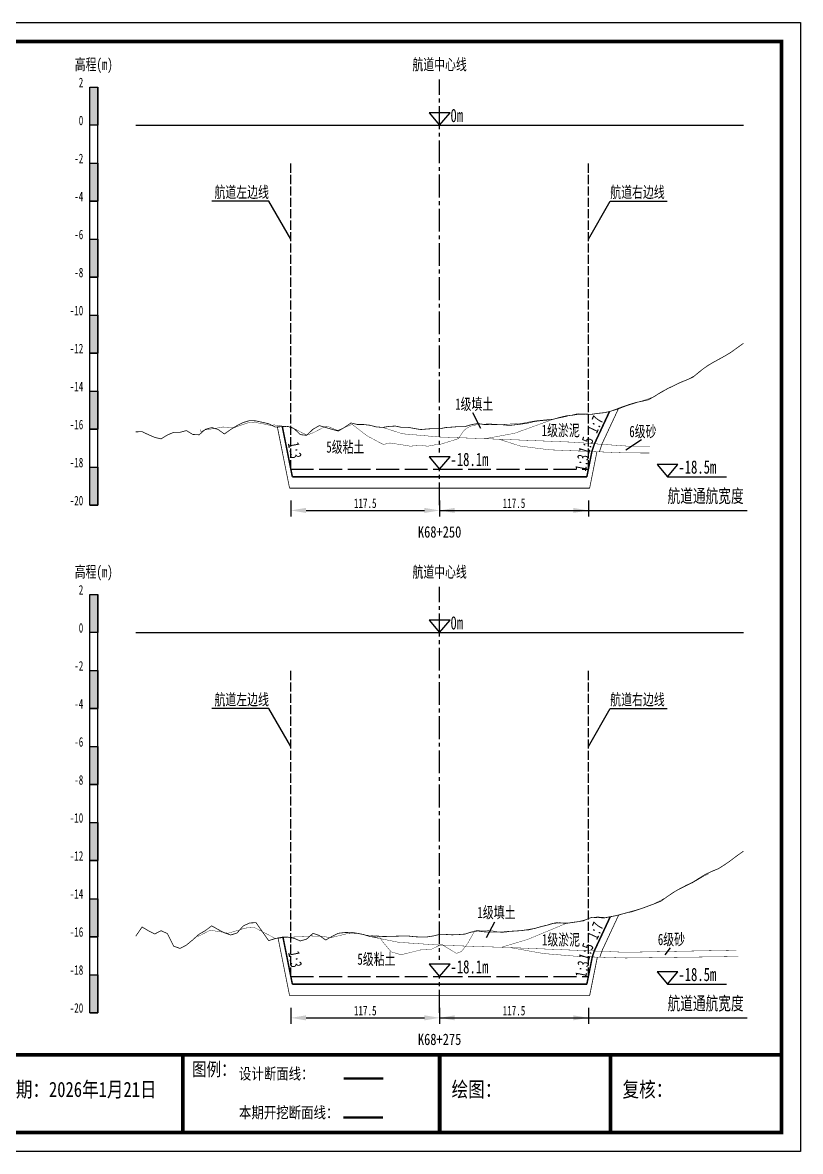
# Model space of a CAD drawing. Header units: millimetres. Extents: x 0 to 1680, y -8762 to 0.
# Drawn here: x 215.2 to 420, y -3861 to -3564 of the extents above; entities that cross this region are included whole.
import ezdxf
from ezdxf.enums import TextEntityAlignment as Align

# ---------------------------------------------------------------- set-up
doc = ezdxf.new("R2010")
doc.units = ezdxf.units.MM
for name, pattern in [('ACAD_ISO02W100', [15, 12, -3]), ('ACAD_ISO05W100', [33, 24, -3, 0, -3, 0, -3]), ('CENTER2', [1.125, 0.75, -0.125, 0.125, -0.125])]:
    doc.linetypes.add(name, pattern=pattern)
for name, color, linetype in [('0-桩号', 1, 'Continuous'), ('0-航道左右边线标注', 8, 'Continuous'), ('1-疏浚底高', 7, 'Continuous'), ('1-通航宽度', 7, 'Continuous'), ('1-通航底高', 7, 'Continuous'), ('202601', 5, 'Continuous'), ('DMX', 20, 'Continuous'), ('L1', 7, 'Continuous'), ('图幅外框线', 145, 'Continuous'), ('地质分层', 6, 'Continuous'), ('坡比', 1, 'Continuous'), ('尺寸标注', 1, 'Continuous'), ('开挖线', 4, 'Continuous'), ('标尺', 7, 'Continuous'), ('超挖线', 3, 'Continuous'), ('辅助框', 7, 'Continuous'), ('通航底面线', 7, 'ACAD_ISO02W100')]:
    doc.layers.add(name, color=color, linetype=linetype)
doc.styles.get("Standard").update_dxf_attribs({"font": 'arial.ttf'})
doc.styles.add('仿宋', font='仿宋_GB2312.ttf', dxfattribs={"width": 0.8})
doc.styles.add('仿宋GB2312', font='仿宋_GB2312.ttf', dxfattribs={"width": 0.7, "height": 2.5})
doc.styles.add('仿宋体', font='仿宋_GB2312.ttf', dxfattribs={"width": 0.8})
doc.dimstyles.new('2000', dxfattribs={"dimtxt": 3, "dimasz": 2.5, "dimexe": 1.25, "dimexo": 0.625, "dimtad": 1, "dimlfac": 2, "dimdsep": 46, "dimtxsty": 'Standard', "dimcen": 2.5, "dimadec": 0, "dimazin": 0, "dimtfac": 1, "dimtmove": 0, "dimatfit": 3, "dimfxl": 0, "dimarcsym": 0})

# ---------------------------------------------------------------- blocks, each defined once
blk = doc.blocks.new('标尺')
at = {"layer": '标尺', "linetype": 'Continuous'}
for points in [[(-2.116669999959413, 100), (0, 100), (0, 90), (-2.116669999959413, 90)], [(-2.116669999959413, 80), (0, 80), (0, 70), (-2.116669999959413, 70)], [(-2.116669999959413, 60), (0, 60), (0, 50), (-2.116669999959413, 50)], [(-2.116669999959413, 40), (0, 40), (0, 30), (-2.116669999959413, 30)], [(-2.116669999959413, 20), (0, 20), (0, 10), (-2.116669999959413, 10)], [(-2.116669999959413, 0), (0, 0), (0, -10), (-2.116669999959413, -10)]]:
    blk.add_hatch(color=256, dxfattribs=at).paths.add_polyline_path(points)
for p, q in [((-2.116669999959413, -10), (-2.116669999959413, 100)), ((0, -10), (0, 100)), ((-2.116669999959413, 80), (0, 80)), ((-2.116669999959413, 70), (0, 70)), ((-2.116669999959413, 60), (0, 60)), ((-2.116669999959413, 50), (0, 50)), ((-2.116669999959413, 40), (0, 40)), ((-2.116669999959413, 30), (0, 30)), ((-2.116669999959413, 20), (0, 20)), ((-2.116669999959413, 10), (0, 10)), ((-2.116669999959413, 0), (0, 0)), ((-2.116669999959413, -10), (0, -10))]:
    blk.add_line(p, q, dxfattribs=at)
at = {"layer": '标尺'}
for points in [[(-2.116669999959413, 100), (0, 100), (0, 90), (-2.116669999959413, 90)], [(-2.116669999959413, 100), (0, 100), (0, 90), (-2.116669999959413, 90)], [(-2.116669999959413, 80), (0, 80), (0, 70), (-2.116669999959413, 70)], [(-2.116669999959413, 80), (0, 80), (0, 70), (-2.116669999959413, 70)], [(-2.116669999959413, 60), (0, 60), (0, 50), (-2.116669999959413, 50)], [(-2.116669999959413, 60), (0, 60), (0, 50), (-2.116669999959413, 50)], [(-2.116669999959413, 40), (0, 40), (0, 30), (-2.116669999959413, 30)], [(-2.116669999959413, 40), (0, 40), (0, 30), (-2.116669999959413, 30)], [(-2.116669999959413, 20), (0, 20), (0, 10), (-2.116669999959413, 10)], [(-2.116669999959413, 20), (0, 20), (0, 10), (-2.116669999959413, 10)], [(-2.116669999959413, 0), (0, 0), (0, -10), (-2.116669999959413, -10)], [(-2.116669999959413, 0), (0, 0), (0, -10), (-2.116669999959413, -10)]]:
    blk.add_lwpolyline(points, close=True, dxfattribs=at)
at = {"layer": '标尺', "style": '仿宋GB2312', "width": 0.7}
blk.add_text('高程(m)', height=3, dxfattribs=at).set_placement((-1.058334999950603, 106.0000000009313), align=Align.MIDDLE_CENTER)
for s, p in [('2', (-3.816669999971054, 100)), ('0', (-3.816669999971054, 90)), ('-2', (-3.816669999971054, 80)), ('-4', (-3.816669999971054, 70)), ('-6', (-3.816669999971054, 60)), ('-8', (-3.816669999971054, 50)), ('-10', (-3.816669999971054, 40)), ('-12', (-3.816669999971054, 30)), ('-14', (-3.816669999971054, 20)), ('-16', (-3.816669999971054, 10)), ('-18', (-3.816669999971054, 0)), ('-20', (-3.816669999971054, -10))]:
    blk.add_text(s, height=2.5, dxfattribs=at).set_placement(p, align=Align.RIGHT)
blk = doc.blocks.new('*D195')
at = {"layer": 'Defpoints', "color": 0, "ltscale": 0.5}
for p in [(285.83333333351, -3681.5), (325, -3681.5), (325, -3692.353741143552)]:
    blk.add_point(p, dxfattribs=at)
at = {"layer": '尺寸标注', "color": 0, "lineweight": -2, "ltscale": 0.5}
for p, q in [((285.83333333351, -3689.75), (285.83333333351, -3693.953741143552)), ((325, -3689.75), (325, -3693.953741143552)), ((289.83333333351, -3692.353741143552), (321, -3692.353741143552))]:
    blk.add_line(p, q, dxfattribs=at)
at = {"layer": '尺寸标注', "color": 0, "ltscale": 0.5}
for points in [[(289.83333333351, -3691.687074476885), (289.83333333351, -3693.020407810218), (285.83333333351, -3692.353741143552)], [(321, -3691.687074476885), (321, -3693.020407810218), (325, -3692.353741143552)]]:
    blk.add_solid(points, dxfattribs=at)
at = {"layer": '尺寸标注', "color": 0, "ltscale": 0.5, "insert": (305.416666666755, -3690.478741143552), "char_height": 2.5, "attachment_point": 5, "style": '仿宋GB2312'}
blk.add_mtext('117.5', dxfattribs=at)
blk = doc.blocks.new('*D196')
at = {"layer": 'Defpoints', "color": 0, "ltscale": 0.5}
for p in [(285.833333333811, -3815), (325, -3815), (325, -3825.853711014957)]:
    blk.add_point(p, dxfattribs=at)
at = {"layer": '尺寸标注', "color": 0, "lineweight": -2, "ltscale": 0.5}
for p, q in [((285.833333333811, -3823.25), (285.833333333811, -3827.453711014957)), ((325, -3823.25), (325, -3827.453711014957)), ((289.833333333811, -3825.853711014957), (321, -3825.853711014957))]:
    blk.add_line(p, q, dxfattribs=at)
at = {"layer": '尺寸标注', "color": 0, "ltscale": 0.5}
for points in [[(289.833333333811, -3825.187044348291), (289.833333333811, -3826.520377681624), (285.833333333811, -3825.853711014957)], [(321, -3825.187044348291), (321, -3826.520377681624), (325, -3825.853711014957)]]:
    blk.add_solid(points, dxfattribs=at)
at = {"layer": '尺寸标注', "color": 0, "ltscale": 0.5, "insert": (305.4166666669055, -3823.978711014957), "char_height": 2.5, "attachment_point": 5, "style": '仿宋GB2312'}
blk.add_mtext('117.5', dxfattribs=at)
blk = doc.blocks.new('*D136')
at = {"layer": 'Defpoints', "color": 0, "ltscale": 0.5}
for p in [(325, -3681.5), (364.166666666189, -3681.5), (364.166666666189, -3692.353687484811)]:
    blk.add_point(p, dxfattribs=at)
at = {"layer": '尺寸标注', "color": 0, "lineweight": -2, "ltscale": 0.5}
for p, q in [((325, -3689.75), (325, -3693.95368748481)), ((364.166666666189, -3689.75), (364.166666666189, -3693.95368748481)), ((329, -3692.353687484811), (360.166666666189, -3692.353687484811))]:
    blk.add_line(p, q, dxfattribs=at)
at = {"layer": '尺寸标注', "color": 0, "ltscale": 0.5}
for points in [[(329, -3691.687020818144), (329, -3693.020354151477), (325, -3692.353687484811)], [(360.166666666189, -3691.687020818144), (360.166666666189, -3693.020354151477), (364.166666666189, -3692.353687484811)]]:
    blk.add_solid(points, dxfattribs=at)
at = {"layer": '尺寸标注', "color": 0, "ltscale": 0.5, "insert": (344.5833333330945, -3690.478687484811), "char_height": 2.5, "attachment_point": 5, "style": '仿宋GB2312'}
blk.add_mtext('117.5', dxfattribs=at)
blk = doc.blocks.new('*D137')
at = {"layer": 'Defpoints', "color": 0, "ltscale": 0.5}
for p in [(325, -3815), (364.16666666649, -3815), (364.16666666649, -3825.853657345386)]:
    blk.add_point(p, dxfattribs=at)
at = {"layer": '尺寸标注', "color": 0, "lineweight": -2, "ltscale": 0.5}
for p, q in [((325, -3823.25), (325, -3827.453657345386)), ((364.16666666649, -3823.25), (364.16666666649, -3827.453657345386)), ((329, -3825.853657345386), (360.16666666649, -3825.853657345386))]:
    blk.add_line(p, q, dxfattribs=at)
at = {"layer": '尺寸标注', "color": 0, "ltscale": 0.5}
for points in [[(329, -3825.186990678719), (329, -3826.520324012052), (325, -3825.853657345386)], [(360.16666666649, -3825.186990678719), (360.16666666649, -3826.520324012052), (364.16666666649, -3825.853657345386)]]:
    blk.add_solid(points, dxfattribs=at)
at = {"layer": '尺寸标注', "color": 0, "ltscale": 0.5, "insert": (344.583333333245, -3823.978657345386), "char_height": 2.5, "attachment_point": 5, "style": '仿宋GB2312'}
blk.add_mtext('117.5', dxfattribs=at)
blk = doc.blocks.new('通航底高')
at = {"layer": '1-通航底高'}
for p, q in [((-2.762494692986365, 3.232132659759372), (5.923793651163578e-06, 6.932765245437622e-06)), ((2.762506540631875, 3.232132659759372), (-2.762494692986365, 3.232132659759372)), ((5.923793651163578e-06, 6.932765245437622e-06), (2.762506540631875, 3.232132659759372))]:
    blk.add_line(p, q, dxfattribs=at)
at = {"layer": '1-通航底高', "style": '仿宋', "width": 0.7}
blk.add_attdef('通航底高', (2.856129719933961, 0.8203305718488991), '', height=3.5, dxfattribs=at)
blk = doc.blocks.new('疏浚底高')
at = {"layer": '1-疏浚底高'}
for p, q in [((-2.762500616780017, 3.232125726994127), (0, 0)), ((2.762500616838224, 3.232125726994127), (-2.762500616780017, 3.232125726994127)), ((0, 0), (2.762500616838224, 3.232125726994127)), ((-5.923793651163578e-06, -6.932765245437622e-06), (15.51466270413067, -6.932765245437622e-06))]:
    blk.add_line(p, q, dxfattribs=at)
at = {"layer": '1-疏浚底高', "style": '仿宋', "width": 0.7}
blk.add_attdef('疏浚底高', (2.856123796140309, 0.8203236390836537), '', height=3.5, dxfattribs=at)

msp = doc.modelspace()

# ---------------------------------------------------------------- linework, layer by layer
at = {"layer": '0-航道左右边线标注', "linetype": 'ACAD_ISO02W100', "ltscale": 0.2}
for points in [[(285.8333333335099, -3681.5), (285.8333333335099, -3601)], [(364.166666666189, -3681.5), (364.166666666189, -3601)], [(285.833333333811, -3815), (285.833333333811, -3734.5)], [(364.1666666664901, -3815), (364.1666666664901, -3734.5)]]:
    msp.add_lwpolyline(points, dxfattribs=at)
at = {"layer": '0-航道左右边线标注'}
for points in [[(285.83333333351, -3621), (280.0598306416429, -3610.999999999984), (265.0598306416429, -3610.99999999994)], [(364.166666666189, -3621), (369.9401693581144, -3611.000000000016), (384.9401693581144, -3611.00000000006)], [(285.833333333811, -3754.5), (280.0598306419438, -3744.499999999984), (265.0598306419438, -3744.49999999994)], [(364.16666666649, -3754.5), (369.9401693584154, -3744.500000000016), (384.9401693584154, -3744.50000000006)]]:
    msp.add_lwpolyline(points, dxfattribs=at)
at = {"layer": '1-通航宽度'}
for points in [[(325, -3692.35), (406, -3692.35)], [(325, -3825.85), (406, -3825.85)]]:
    msp.add_lwpolyline(points, dxfattribs=at)
at = {"layer": '202601', "color": 1, "linetype": 'Continuous', "const_width": 0.1}
msp.add_lwpolyline([(261.9170000001985, -3671), (262.2002222224205, -3671.649995803833), (263.1568888890875, -3671.150003433229), (265.4668888890875, -3670.850001335145), (267.9635555557545, -3670.400000572206), (270.8702222224205, -3670.60000038147), (272.4768888890875, -3670.000000953676), (274.5568888890875, -3669.299999237062), (276.1668888890875, -3669.150000572205), (278.9102222224205, -3669.649997711183), (280.5502222224205, -3670.000000953676), (280.9635555557545, -3669.949999809266), (281.4102222224205, -3669.85000228882), (284.5668888890875, -3670.299998283387), (285.8268888890875, -3670.349999427797), (289.1168888890875, -3672.099996566773), (290.2502222224205, -3672.499996185303), (291.7635555557545, -3671.900001525879), (294.8268888890875, -3670.299998283387), (295.8468888890875, -3670.349999427797), (297.5768888890875, -3671.100002288819), (298.2802222224205, -3671.299997329712), (298.5368888890875, -3671.150003433229), (301.9735555557545, -3669.699998855591), (305.4102222224205, -3672.350002288819), (306.0402222224205, -3672.800003051758), (309.1168888890875, -3674.450002670289), (310.1968888890875, -3674.999996185303), (311.9368888890875, -3674.599996566774), (316.3835555557545, -3675.300003051758), (317.2268888890875, -3675.449996948243), (319.8468888890875, -3675.25000190735), (321.8835555557545, -3675.449996948243), (324.2935555557545, -3674.999996185303), (324.8968888890875, -3675.049997329712), (329.2402222224205, -3673.700004577637), (329.9435555557545, -3673.449998855591), (331.3068888890875, -3671.399999618531), (332.1368888890875, -3670.749999046327), (333.1002222224205, -3670.200000762941), (335.3902222224205, -3669.649997711183), (338.4535555557545, -3669.600001335146), (340.8468888890875, -3669.75), (341.2968888890875, -3669.75), (346.4168888890875, -3669.449997901917), (346.6435555557545, -3669.449997901917), (348.9168888890875, -3669.00000190735), (350.4602222224205, -3668.750000953675), (353.4735555557545, -3668.449998855591), (354.7368888890875, -3668.399997711183), (358.3302222224205, -3667.649999618531), (358.6302222224205, -3667.550002098085), (361.1002222224205, -3666.949997901918), (361.5702222224205, -3666.900001525879), (364.3435555557545, -3667.100001335146), (365.6735555557545, -3666.999999046327), (367.8502222224205, -3666.700001716614), (369.8468888890875, -3666.349998474122), (371.0435555557545, -3666), (371.9868888890875, -3665.699997901917), (374.0702222224205, -3664.899998664856), (375.1402222224205, -3664.550000190735), (376.0868888890875, -3664.249998092652), (376.8402222224205, -3664.00000190735), (377.7968888890875, -3663.699999809266), (381.2102222224205, -3662.550002098084), (383.7468888890875, -3661.10000228882), (384.8035555557545, -3660.450001716614), (388.6168888890875, -3658.550001144411), (389.8368888890875, -3658.150001525879), (392.4235555557545, -3656.749998092652), (392.8835555557545, -3656.399999618531), (395.6268888890875, -3654.150000572206), (395.8335555557545, -3654.00000190735)], dxfattribs=at)
at = {"layer": 'DMX', "color": 7, "linetype": 'Continuous', "const_width": 0.2}
for points in [[(244.9999999999997, -3671.680000000168), (244.9999999999997, -3671.680000000168), (246.6666666666861, -3671.64000000013), (248.3333333333139, -3672.415000000037), (250, -3673.145000000019), (251.6666666666861, -3673.520000000019), (253.3333333333139, -3672.5), (255, -3671.810000000056), (256.6666666666861, -3671.794999999925), (258.3333333333139, -3671.345000000205), (260, -3672.35999999987), (261.6666666666861, -3672.464999999851), (263.3333333333139, -3671.020000000019), (265, -3670.549999999814), (266.6666666666861, -3671.049999999814), (268.3333333333139, -3672.245000000112), (270, -3671.060000000056), (271.6666666666861, -3670.029999999795), (273.3333333333139, -3669.205000000075), (275, -3668.709999999963), (276.6666666666861, -3668.799999999814), (278.3333333333139, -3669.169999999925), (280, -3669.540000000037), (281.6666666666861, -3670.395000000019), (283.3333333333139, -3670.334999999963), (285, -3670.23499999987), (286.6666666666861, -3670.819999999832), (288.3333333333139, -3672.410000000149), (290, -3672.600000000093), (291.6666666666861, -3670.98499999987), (293.3333333333139, -3670.044999999925), (295, -3670.540000000037), (296.6666666666861, -3671.020000000019), (298.3333333333139, -3671.470000000205), (300, -3670.479999999981), (301.6666666666861, -3669.339999999851), (303.3333333333139, -3669.745000000112), (305, -3669.75), (306.6666666666861, -3669.944999999832), (308.3333333333139, -3670.384999999776), (310, -3670.509999999776), (311.6666666666861, -3670.254999999888), (313.3333333333139, -3670.154999999795), (315, -3670.509999999776), (316.6666666666861, -3670.490000000224), (318.3333333333139, -3670.785000000149), (320, -3671.080000000075), (321.6666666666861, -3670.935000000056), (323.3333333333139, -3670.810000000056), (325, -3670.879999999888), (326.6666666666861, -3670.540000000037), (328.3333333333139, -3670.430000000168), (330, -3670.290000000037), (331.6666666666861, -3670.290000000037), (333.3333333333139, -3669.799999999814), (335, -3669.48499999987), (336.6666666666861, -3669.740000000224), (338.3333333333139, -3669.779999999795), (340, -3669.779999999795), (341.6666666666861, -3669.814999999944), (343.3333333333139, -3669.98499999987), (345, -3669.799999999814), (346.6666666666861, -3669.604999999981), (348.3333333333139, -3669.339999999851), (350, -3668.939999999944), (351.6666666666861, -3668.729999999981), (353.3333333333139, -3668.589999999851), (355, -3668.345000000205), (356.6666666666861, -3667.879999999888), (358.3333333333139, -3667.48499999987), (360, -3667.290000000037), (361.6666666666861, -3667.029999999795), (363.3333333333139, -3667.01500000013), (365, -3667.064999999944), (366.6666666666861, -3666.819999999832), (368.3333333333139, -3666.64000000013), (370, -3666.279999999795), (371.6666666666861, -3665.665000000037), (373.3333333333139, -3665.029999999795), (375, -3664.470000000205), (376.6666666666861, -3663.964999999851), (378.3333333333139, -3663.615000000224), (380, -3663.225000000093), (381.6666666666861, -3662.285000000149), (383.3333333333139, -3661.229999999981), (385, -3660.330000000075), (386.6666666666861, -3659.520000000019), (388.3333333333139, -3658.720000000205), (390, -3658.035000000149), (391.6666666666861, -3657.314999999944), (393.3333333333139, -3655.919999999925), (395, -3654.665000000037), (396.6666666666861, -3653.604999999981), (398.3333333333139, -3652.689999999944), (400, -3651.774999999907), (401.6666666666861, -3650.779999999795), (403.3333333333139, -3649.575000000186), (405, -3648.384999999776)], [(244.9999999999995, -3804.379999999888), (244.9999999999995, -3804.379999999888), (246.6666666666861, -3801.959999999963), (248.3333333333139, -3802.950000000186), (250, -3803.794999999925), (251.6666666666861, -3802.930000000168), (253.3333333333139, -3803.685000000056), (255, -3807.01500000013), (256.6666666666861, -3807.595000000205), (258.3333333333139, -3806.714999999851), (260, -3805.345000000205), (261.6666666666861, -3803.85999999987), (263.3333333333139, -3802.904999999795), (265, -3801.649999999907), (266.6666666666861, -3802.615000000224), (268.3333333333139, -3803.470000000205), (270, -3804.064999999944), (271.6666666666861, -3803.524999999907), (273.3333333333139, -3801.649999999907), (275, -3800.89000000013), (276.6666666666861, -3800.810000000056), (278.3333333333139, -3803.189999999944), (280, -3805.549999999814), (281.6666666666861, -3805.01500000013), (283.3333333333139, -3804.645000000019), (285, -3804.60999999987), (286.6666666666861, -3804.919999999925), (288.3333333333139, -3805.629999999888), (290, -3805.129999999888), (291.6666666666861, -3803.620000000112), (293.3333333333139, -3804.194999999832), (295, -3805.379999999888), (296.6666666666861, -3804.444999999832), (298.3333333333139, -3803.60999999987), (300, -3803.415000000037), (301.6666666666861, -3803.365000000224), (303.3333333333139, -3803.60999999987), (305, -3803.939999999944), (306.6666666666861, -3804.464999999851), (308.3333333333139, -3804.564999999944), (310, -3804.459999999963), (311.6666666666861, -3804.430000000168), (313.3333333333139, -3804.384999999776), (315, -3804.325000000186), (316.6666666666861, -3804.319999999832), (318.3333333333139, -3804.504999999888), (320, -3804.600000000093), (321.6666666666861, -3804.569999999832), (323.3333333333139, -3804.310000000056), (325, -3803.895000000019), (326.6666666666861, -3803.915000000037), (328.3333333333139, -3804.01500000013), (330, -3803.950000000186), (331.6666666666861, -3803.819999999832), (333.3333333333139, -3803.294999999925), (335, -3802.98499999987), (336.6666666666861, -3803.214999999851), (338.3333333333139, -3803.279999999795), (340, -3803.299999999814), (341.6666666666861, -3803.270000000019), (343.3333333333139, -3803.100000000093), (345, -3803.009999999776), (346.6666666666861, -3802.884999999776), (348.3333333333139, -3802.64000000013), (350, -3802.354999999981), (351.6666666666861, -3801.865000000224), (353.3333333333139, -3801.464999999851), (355, -3800.98499999987), (356.6666666666861, -3800.850000000093), (358.3333333333139, -3801.009999999776), (360, -3800.754999999888), (361.6666666666861, -3800.520000000019), (363.3333333333139, -3800.115000000224), (365, -3799.419999999925), (366.6666666666861, -3799.479999999981), (368.3333333333139, -3799.575000000186), (370, -3799.26500000013), (371.6666666666861, -3798.910000000149), (373.3333333333139, -3798.464999999851), (375, -3798.01500000013), (376.6666666666861, -3797.549999999814), (378.3333333333139, -3797.035000000149), (380, -3796.419999999925), (381.6666666666861, -3795.805000000168), (383.3333333333139, -3795.120000000112), (385, -3793.910000000149), (386.6666666666861, -3792.779999999795), (388.3333333333139, -3791.834999999963), (390, -3790.964999999851), (391.6666666666861, -3790.169999999925), (393.3333333333139, -3789.10999999987), (395, -3788.095000000205), (396.6666666666861, -3787.319999999832), (398.3333333333139, -3786.645000000019), (400, -3785.60999999987), (401.6666666666861, -3784.450000000186), (403.3333333333139, -3783.180000000168), (405, -3782.004999999888)]]:
    msp.add_lwpolyline(points, dxfattribs=at)
at = {"layer": 'L1', "linetype": 'CENTER2', "ltscale": 8}
for p, q in [((324.9999999999995, -3691), (324.9999999999995, -3579)), ((324.9999999999995, -3824.499999999069), (324.9999999999995, -3712.499999999069))]:
    msp.add_line(p, q, dxfattribs=at)
at = {"layer": 'L1'}
for p, q in [((322.2374993832195, -3587.767874272773), (324.9999999999995, -3590.999999999767)), ((327.7625006168377, -3587.767874272773), (322.2374993832195, -3587.767874272773)), ((324.9999999999995, -3590.999999999767), (327.7625006168377, -3587.767874272773)), ((244.9999999999995, -3590.999999999767), (404.9999999999995, -3591.000000000233)), ((322.2374993832195, -3721.267874271842), (324.9999999999995, -3724.499999998836)), ((327.7625006168377, -3721.267874271842), (322.2374993832195, -3721.267874271842)), ((324.9999999999995, -3724.499999998836), (327.7625006168377, -3721.267874271842)), ((244.9999999999995, -3724.499999998836), (404.9999999999995, -3724.499999999302))]:
    msp.add_line(p, q, dxfattribs=at)
at = {"layer": '地质分层', "linetype": 'Continuous'}
for p, q in [((335.8553557409209, -3670.823956063767), (333.7881128095573, -3666.692825842776)), ((337.3670844434528, -3804.749063954136), (339.5199066398709, -3800.591271158199))]:
    msp.add_line(p, q, dxfattribs=at)
at = {"layer": '地质分层', "linetype": 'ACAD_ISO05W100', "ltscale": 0.2, "const_width": 0.1, "flags": 128}
for points in [[(310, -3670.509999999776), (315.2167705437168, -3672.185018466786), (325, -3673.031856615562), (342.9306226987392, -3673.702275246382), (359.688842673786, -3674.383095596917), (374.1664774639648, -3675.414999895729), (380.3783492089788, -3675.417301607715)], [(336.9806846854626, -3673.479809503537), (344.7637785449624, -3672.051633255556), (355, -3668.345000000205)], [(340.6136243781075, -3673.615643629339), (346.2649455359206, -3675.422388702631), (353.8934720279649, -3676.406104636379), (374.1664774639648, -3677.227500178851), (380.2088228813557, -3677.245209707194)], [(341.274651510932, -3807.292414939497), (348.2713129576296, -3805.18486940302), (358.3333333333139, -3801.009999999776)], [(306.6666666666861, -3804.464999999851), (314.213586833328, -3805.979622954503), (325.5910398220294, -3806.760499999858), (343.6162518532947, -3807.371831098571), (373.9893367620534, -3808.60999988066), (403.1505139442161, -3808.047093731351)], [(343.6162518532947, -3807.371831098571), (352.3345678439364, -3808.936328474432), (361.93337601237, -3809.731082025915), (373.9893367620534, -3810.110000238288), (403.6918001193553, -3809.714408874512)]]:
    msp.add_lwpolyline(points, dxfattribs=at)
at = {"layer": '地质分层'}
for points in [[(378.1416308567091, -3673.788827772958), (373.9888147256539, -3676.521016208199)], [(385.6680917413069, -3807.434593934224), (384.2817827169783, -3809.314509258467)]]:
    msp.add_lwpolyline(points, dxfattribs=at)
at = {"layer": '开挖线', "linetype": 'Continuous', "const_width": 0.4, "flags": 128}
for points in [[(365.7756789517454, -3674.81693942655), (369.7326334714317, -3666.337751170019)], [(286.2333333328351, -3683.499999992169), (283.597167326473, -3670.319169960359)], [(363.7666666681673, -3683.499999992169), (365.0946785255886, -3676.859940705061)], [(365.0946785255886, -3676.859940705061), (365.7756789517454, -3674.81693942655)], [(286.2333333328351, -3683.499999992169), (363.7666666681673, -3683.499999992169)], [(365.7201979906144, -3808.272905722714), (369.9166527899574, -3799.280502581201)], [(286.2333333326391, -3816.999999996626), (283.7605390692193, -3804.636028679527)], [(363.7666666679713, -3816.999999996626), (365.1999168209461, -3809.833749231751)], [(365.1999168209461, -3809.833749231751), (365.7201979906144, -3808.272905722714)], [(286.2333333326391, -3816.999999996626), (363.7666666679713, -3816.999999996626)]]:
    msp.add_lwpolyline(points, dxfattribs=at)
at = {"layer": '超挖线', "linetype": 'ACAD_ISO02W100', "ltscale": 0.5, "const_width": 0.2, "flags": 128}
for points in [[(367.7112964102609, -3674.954902015415), (372.1287407979909, -3665.488949755939)], [(285.5000000327926, -3686.499999992169), (282.2746227505547, -3670.373113580978)], [(364.4999999682095, -3686.499999992169), (366.4172942175568, -3676.913528745435)], [(367.0680390129664, -3676.939894785533), (367.7292760977601, -3674.956183531152)], [(285.5000000327926, -3686.499999992169), (364.4999999682095, -3686.499999992169)], [(367.6558154491299, -3808.410868311579), (372.1497456337797, -3798.781017915845)], [(285.5000000325966, -3819.999999996626), (282.4674454550814, -3804.837227109049)], [(364.4999999680135, -3819.999999996626), (366.524921157664, -3809.875394048375)], [(367.1791924917317, -3809.895957761998), (367.6933971344338, -3808.353343833892)], [(285.5000000325966, -3819.999999996626), (364.4999999680135, -3819.999999996626)]]:
    msp.add_lwpolyline(points, dxfattribs=at)
at = {"layer": '辅助框', "color": 24, "const_width": 1}
for points in [[(25.00000000039751, -3835.581966023392), (415.0000000003975, -3835.581966023392)], [(257.3787765662822, -3835.581966023392), (257.3787765662822, -3856)], [(325.0000000003975, -3835.581966023392), (325.0000000003975, -3856)], [(370.0000000003975, -3835.581966023392), (370.0000000003975, -3835.581966023392), (370.0000000003975, -3856)]]:
    msp.add_lwpolyline(points, dxfattribs=at)
at = {"layer": '辅助框', "color": 7, "lineweight": 50}
msp.add_lwpolyline([(299.7886391461795, -3841.780435456122), (310.1471387559607, -3841.780435456122)], dxfattribs=at)
at = {"layer": '辅助框', "color": 1, "lineweight": 50}
msp.add_lwpolyline([(299.7167638427647, -3852.106961125781), (310.0752634525459, -3852.106961125781)], dxfattribs=at)

# ---------------------------------------------------------------- block references
at = {"layer": '1-疏浚底高'}
for p in [(385, -3683.5), (385, -3817)]:
    msp.add_blockref('疏浚底高', p, dxfattribs=at).add_auto_attribs({'疏浚底高': '-18.5m'})
at = {"layer": '标尺'}
for p in [(234.9999999999995, -3681), (234.9999999999995, -3814.499999999069)]:
    msp.add_blockref('标尺', p, dxfattribs=at)

# ---------------------------------------------------------------- texts
at = {"layer": '0-航道左右边线标注', "style": '仿宋', "width": 0.7}
for p in [(280.0598306416429, -3610.999999999984), (280.0598306419438, -3744.499999999984)]:
    msp.add_text('航道左边线', height=3, dxfattribs=at).set_placement(p, align=Align.BOTTOM_RIGHT)
for p in [(369.9401693581144, -3611.000000000016), (369.9401693584154, -3744.500000000016)]:
    msp.add_text('航道右边线', height=3, dxfattribs=at).set_placement(p, align=Align.BOTTOM_LEFT)
at = {"layer": '1-通航宽度', "style": '仿宋', "width": 0.7}
for p in [(385, -3691.35), (385, -3824.85)]:
    msp.add_text('航道通航宽度', height=3.5, dxfattribs=at).set_placement(p, align=Align.BOTTOM_LEFT)
at = {"layer": 'L1', "style": '仿宋', "width": 0.7}
for p in [(324.9999999999995, -3575.02892156085), (324.9999999999995, -3708.528921559919)]:
    msp.add_text('航道中心线', height=3, dxfattribs=at).set_placement(p, align=Align.MIDDLE_CENTER)
for p in [(327.8561237953249, -3590.179669429315), (327.8561237953249, -3723.679669428384)]:
    msp.add_text('0m ', height=3.5, dxfattribs=at).set_placement(p)
at = {"layer": '地质分层', "linetype": 'Continuous', "style": '仿宋GB2312', "width": 0.7}
for s, p in [('1级填土', (334.1098838225618, -3664.382108109246)), ('1级淤泥', (356.8917604913659, -3671.287775260455)), ('6级砂', (378.5081039458288, -3671.563478952317)), ('5级粘土', (300.182931827406, -3675.654603305931)), ('1级填土', (339.9691780223035, -3798.114020016142)), ('1级淤泥', (356.9589464195742, -3805.295824220375)), ('6级砂', (386.0345648304266, -3805.209245113583)), ('5级粘土', (308.3638284595215, -3810.402016696749))]:
    msp.add_text(s, height=3, dxfattribs=at).set_placement(p, align=Align.MIDDLE_CENTER)
at = {"layer": '坡比', "style": '仿宋体', "width": 0.7}
for s, rotation, p in [('1:7', 65, (365.9417870190119, -3669.731580608878)), ('1:5', 72, (363.537826288437, -3675.205942096159)), ('1:3', 281, (286.8764145575369, -3676.517367088492)), ('1:3', 79, (362.4695162126577, -3679.787713242531)), ('1:7', 65, (366.0060651023789, -3802.930920381116)), ('1:5', 72, (363.5626983122669, -3808.420849437435)), ('1:3', 281, (286.9580934026452, -3810.42576131947)), ('1:3', 79, (362.5221354440955, -3813.024617088819))]:
    msp.add_text(s, height=3, rotation=rotation, dxfattribs=at).set_placement(p, align=Align.MIDDLE)
at = {"layer": '辅助框', "insert": (259.8269339597711, -3837.631954133957), "char_height": 3.5, "width": 20.65205776894732, "attachment_point": 1, "style": '仿宋'}
msp.add_mtext('{\\C3;图例：}', dxfattribs=at)
at = {"layer": '辅助框', "color": 7, "lineweight": 50, "insert": (272.1653762107812, -3839.051345709999), "char_height": 3, "width": 26.24716962347821, "attachment_point": 1, "style": '仿宋'}
msp.add_mtext('设计断面线：', dxfattribs=at)
at = {"layer": '辅助框', "lineweight": 0, "char_height": 4, "width": 115.8863471220259, "attachment_point": 1}
for s, insert in [('{\\fKaiTi|b0|i0|c134|p49;\\W0.8;测量日期：2026年1月21日}', (200.3284275267631, -3842.682042507085)), ('{\\fKaiTi|b0|i0|c134|p49;\\W0.8;绘图：}', (328.1550933698671, -3842.682042507085)), ('{\\fKaiTi|b0|i0|c134|p49;\\W0.8;复核：}', (373.1550933698671, -3842.682042507085))]:
    msp.add_mtext(s, dxfattribs=dict(at, insert=insert))
at = {"layer": '辅助框', "color": 1, "insert": (272.1653762107812, -3849.260362698303), "char_height": 3, "width": 26.24716962347821, "attachment_point": 1, "style": '仿宋'}
msp.add_mtext('本期开挖断面线：', dxfattribs=at)

# ---------------------------------------------------------------- wipeouts: each hides what was drawn before it
for points in [[(319.1678378378376, -3699.605927026794), (319.1678378378376, -3696.4518729727397), (330.7672972972971, -3696.4518729727397), (330.7672972972971, -3699.605927026794)], [(319.1678378378376, -3833.105927025863), (319.1678378378376, -3829.951872971809), (330.7672972972971, -3829.951872971809), (330.7672972972971, -3833.105927025863)]]:
    msp.add_wipeout(points).dxf.layer = '0-桩号'

# ---------------------------------------------------------------- next in the draw order: texts
at = {"layer": '0-桩号', "style": '仿宋', "width": 0.8}
for s, p in [('K68+250', (325, -3698.0289)), ('K68+275', (325, -3831.5289))]:
    msp.add_text(s, height=3, dxfattribs=at).set_placement(p, align=Align.MIDDLE)

# ---------------------------------------------------------------- next in the draw order: wipeouts: each hides what was drawn before it
for points in [[(338.32193182584143, -3681.500006932765), (322.1304279924805, -3681.500006932765), (322.1304279924805, -3677.151016643063), (338.32193182584143, -3677.151016643063)], [(338.321937749635, -3815), (322.1304339162741, -3815), (322.1304339162741, -3810.6510097102982), (338.321937749635, -3810.6510097102982)]]:
    msp.add_wipeout(points).dxf.layer = '1-通航底高'

# ---------------------------------------------------------------- next in the draw order: linework, layer by layer
at = {"layer": '202601', "color": 1, "linetype": 'Continuous', "const_width": 0.1}
msp.add_lwpolyline([(261.1999999999995, -3804.499999998836), (262.0068888888885, -3804.150001524714), (264.5802222222215, -3802.799999235897), (267.7235555555555, -3803.300001143246), (269.2968888888885, -3803.599998472957), (271.8468888888885, -3802.850000380305), (273.7368888888885, -3802.250000952511), (276.1235555555555, -3802.050001143246), (277.0502222222215, -3802.500001906185), (280.9535555555555, -3804.550001143246), (281.5868888888885, -3804.950000761776), (281.7568888888885, -3805.000001906185), (285.0535555555555, -3804.650003432064), (286.3635555555555, -3804.600002287655), (290.2868888888885, -3804.449998854426), (290.9068888888885, -3804.30000018957), (292.2435555555555, -3804.350001333981), (293.3068888888885, -3804.350001333981), (293.7535555555555, -3804.350001333981), (296.1968888888885, -3804.749996184138), (297.0102222222215, -3804.600002287655), (300.5135555555555, -3803.750001906185), (303.2435555555555, -3803.599998472957), (304.6935555555555, -3803.950001715449), (305.7168888888885, -3804.100000380305), (307.3302222222215, -3804.150001524714), (309.0368888888885, -3804.30000018957), (309.8568888888885, -3805.649997710018), (312.2568888888885, -3808.499996184138), (314.8735555555555, -3809.250003813534), (317.1602222222215, -3808.700000761776), (319.7468888888885, -3808.0499954212), (319.8635555555555, -3808.000003813534), (319.9602222222215, -3808.000003813534), (322.7902222222215, -3807.850000380305), (325.6202222222215, -3806.449996947078), (326.2602222222215, -3806.999999998834), (329.4468888888885, -3808.899995802668), (330.7535555555555, -3808.400003432064), (332.3068888888885, -3806.399995802668), (334.2968888888885, -3802.900001524714), (337.1668888888885, -3802.900001524714), (338.7735555555555, -3802.949997900753), (341.2268888888885, -3803.39999866369), (342.4935555555555, -3803.300001143246), (344.0002222222215, -3803.05000018957), (348.3802222222215, -3802.749998091488), (348.4535555555555, -3802.749998091488), (348.5235555555555, -3802.749998091488), (350.6135555555555, -3802.199999808101), (352.8468888888885, -3801.600000380305), (353.8002222222215, -3801.250001906185), (354.6835555555555, -3801.000000952511), (355.6568888888885, -3800.800001143246), (358.7835555555555, -3800.899998663691), (358.8535555555555, -3800.899998663691), (359.0302222222215, -3800.850002287655), (362.8035555555555, -3800.400001524714), (364.6502222222215, -3799.600002287655), (365.2702222222215, -3799.399997710018), (366.6902222222215, -3799.30000018957), (368.6735555555555, -3799.449998854425), (370.1068888888885, -3799.150001524714), (372.1402222222215, -3798.900000571041), (373.4235555555555, -3798.399998663691), (375.5802222222215, -3797.999999045162), (376.4535555555555, -3797.700001715449), (376.9302222222215, -3797.549998282223), (379.3768888888885, -3796.699997900753), (380.4402222222215, -3796.299998282223), (380.6668888888885, -3796.200000761776), (381.3202222222215, -3795.899998663691), (384.4335555555555, -3794.30000018957), (387.3702222222215, -3792.399999617367), (387.3702222222215, -3792.399999617367), (387.3735555555555, -3792.399999617367), (391.7302222222215, -3790.249998091488), (394.0102222222215, -3788.900000571041), (394.5935555555554, -3788.55000209692), (395.8335555555554, -3787.949997900753)], dxfattribs=at)
at = {"layer": '图幅外框线'}
msp.add_lwpolyline([(3.975060280936304e-10, -3564), (420.0000000003975, -3564), (420.0000000003975, -3861), (3.975060280936304e-10, -3861)], close=True, dxfattribs=at)
at = {"layer": '辅助框', "color": 24, "const_width": 1}
msp.add_lwpolyline([(415.0000000003975, -3856), (415.0000000003975, -3569), (25.00000000039751, -3569), (25.00000000039751, -3856)], close=True, dxfattribs=at)
at = {"layer": '通航底面线', "ltscale": 0.5}
for points in [[(285.8333333333139, -3681.5), (325, -3681.5), (364.1666666666861, -3681.5)], [(285.8333333333139, -3815), (325, -3815), (364.1666666666861, -3815)]]:
    msp.add_lwpolyline(points, dxfattribs=at)

# ---------------------------------------------------------------- next in the draw order: block references
at = {"layer": '1-通航底高'}
for p in [(325, -3681.5), (325, -3815)]:
    msp.add_blockref('通航底高', p, dxfattribs=at).add_auto_attribs({'通航底高': '-18.1m'})

# ---------------------------------------------------------------- next in the draw order: dimensions: what is measured, and where the dimension line sits
at = {"layer": '尺寸标注', "ltscale": 0.5}
for p1, p2, distance, picture, middle in [((285.83333333351, -3681.5), (325, -3681.5), -10.853741143551815, '*D195', (305.416666666755, -3690.478741143552)), ((325, -3681.5), (364.166666666189, -3681.5), -10.853687484810962, '*D136', (344.5833333330945, -3690.478687484811)), ((285.833333333811, -3815), (325, -3815), -10.853711014956843, '*D196', (305.4166666669055, -3823.978711014957)), ((325, -3815), (364.16666666649, -3815), -10.853657345386182, '*D137', (344.583333333245, -3823.978657345386))]:
    dim = msp.add_aligned_dim(p1=p1, p2=p2, distance=distance, dimstyle='2000', override={"dimtxt": 3.5, "dimasz": 4, "dimexe": 1.6, "dimexo": 8.25, "dimlfac": 3, "dimtxsty": '仿宋GB2312'}, dxfattribs=at)
    dim.commit()
    dim.dimension.update_dxf_attribs({"geometry": picture, "text_midpoint": middle})

doc.saveas('drawing.dxf')
